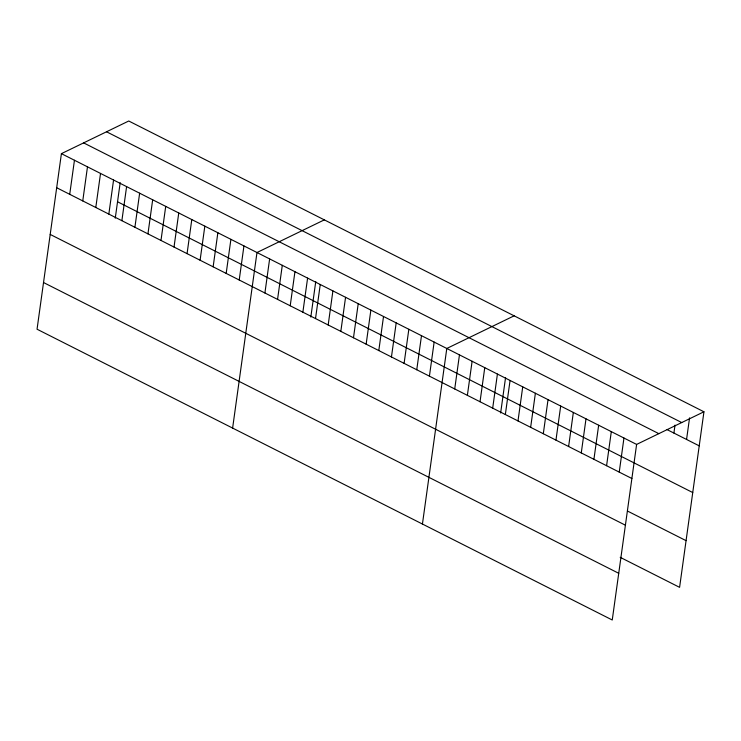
<?xml version="1.0" encoding="UTF-8"?>
<svg xmlns="http://www.w3.org/2000/svg" width="741" height="741" viewBox="0 0 741 741"><rect width="100%" height="100%" fill="white"/><g stroke="black" fill="none" stroke-linecap="round" stroke-linejoin="round"><path stroke-width="1.11" d="M703.95 411.783L128.749 121.005L61.41 153.656L37.05 329.217L612.251 619.995L636.612 444.424L703.95 411.783L679.59 587.344L620.208 557.325M69.719 194.327L74.452 160.251M82.76 200.913L87.484 166.836M95.793 207.508L100.526 173.431M108.834 214.093L113.568 180.017M115.263 218.178L120.19 182.675M121.876 220.688L126.6 186.612M134.908 227.283L139.641 193.197M147.95 233.869L152.674 199.792M160.982 240.464L165.715 206.387M174.024 247.049L178.757 212.973M187.065 253.644L191.789 219.568M200.098 260.23L204.831 226.153M213.139 266.825L217.863 232.748M226.181 273.41L230.905 239.334M239.213 280.005L243.946 245.929M232.618 428.085L256.979 252.524L324.317 219.873M264.908 292.991L269.631 258.915M277.56 299.392L282.293 265.315M290.213 305.792L294.946 271.706M302.874 312.183L307.598 278.107M310.831 317.037L315.759 281.534M315.527 318.584L320.251 284.507M328.18 324.975L332.904 290.898M340.832 331.375L345.565 297.298M353.485 337.776L358.218 303.699M366.147 344.167L370.87 310.09M378.799 350.567L383.523 316.49M391.452 356.967L396.185 322.881M404.104 363.359L408.837 329.282M416.757 369.759L421.49 335.682M429.419 376.15L434.143 342.073M422.435 524.035L446.795 348.474L514.134 315.823M454.724 388.951L459.457 354.874M467.376 395.342L472.11 361.265M480.029 401.742L484.762 367.666M492.691 408.143L497.415 374.066M500.647 412.996L505.575 377.493M505.343 414.534L510.067 380.457M517.996 420.934L522.729 386.858M530.649 427.335L535.382 393.249M543.31 433.726L548.034 399.649M555.963 440.126L560.687 406.049M568.616 446.517L573.339 412.441M581.268 452.918L586.001 418.841M593.921 459.318L598.654 425.241M606.583 465.709L611.306 431.632M619.235 472.11L623.959 438.033M673.912 433.059L675.014 425.112M686.564 439.459L689.565 417.878M106.528 131.778L681.729 422.555M667.095 429.623L699.217 445.86M83.631 142.883L658.832 433.652M61.41 153.656L636.612 444.424M117.541 201.774L692.742 492.552M56.687 187.732L631.888 478.51M627.664 511.133L686.064 540.652M50.203 234.425L625.404 525.193M43.524 282.534L618.735 573.302"/></g></svg>
